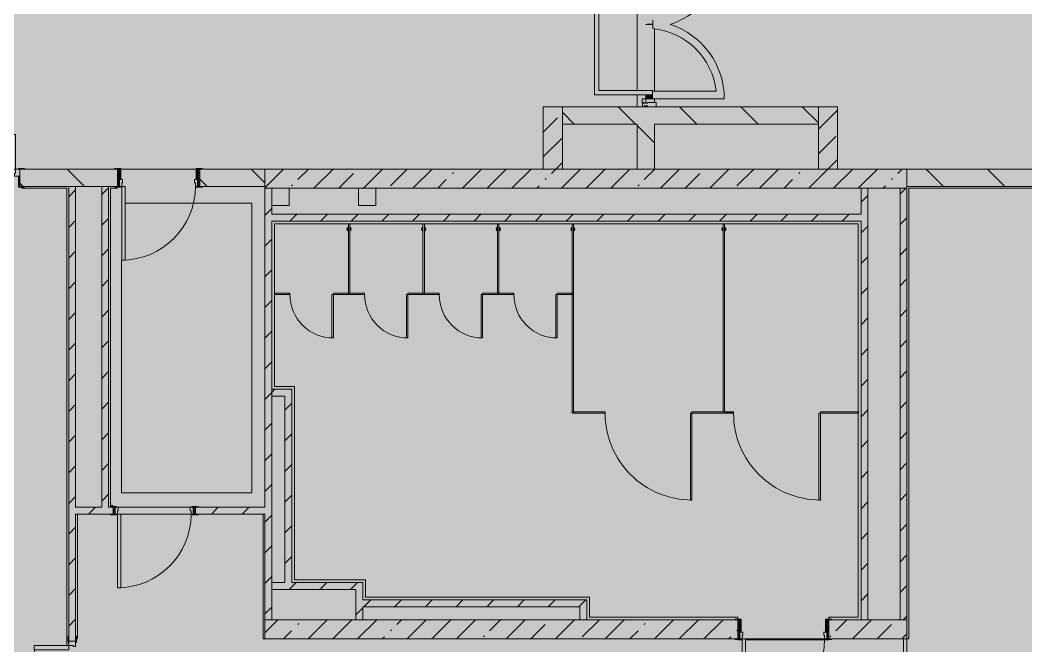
# Model space of a CAD drawing. Header units: millimetres. Extents: x 81469 to 281789, y -8553 to 29000.
# Drawn here: x 243995 to 255585, y 5100 to 12319 of the extents above; entities that cross this region are included whole.
import ezdxf

# ---------------------------------------------------------------- set-up
doc = ezdxf.new("R2010")
doc.units = ezdxf.units.MM
for name, color, linetype, lineweight, true_color in [('A-DETL-2', 7, 'Continuous', 5, 0x737373), ('A-DETL-GENF-4', 7, 'Continuous', 5, 0xe2e2e2), ('A-DETL-GENF-5', 7, 'Continuous', 5, 0xb7b7b7), ('A-DOOR-1', 7, 'Continuous', 5, 0xb7b7b7), ('A-DOOR-2', 7, 'Continuous', 5, 0xe2e2e2), ('A-DOOR-3', 7, 'Continuous', 5, 0xaaaaaa), ('A-DOOR-4', 7, 'Continuous', 5, 0x737373), ('A-DOOR-FRAM-1', 7, 'Continuous', 5, 0xe2e2e2), ('A-DOOR-FRAM-2', 7, 'Continuous', 5, 0xb7b7b7), ('A-DOOR-FRAM-3', 7, 'Continuous', 5, 0xaaaaaa), ('A-FLOR-2', 7, 'Continuous', 5, 0xb7b7b7), ('A-GENM-2', 7, 'Continuous', 5, 0x737373), ('A-GENM-3', 7, 'Continuous', 5, 0xe2ddcd), ('A-GLAZ-CWMG-3', 7, 'Continuous', 5, 0x737373), ('A-WALL-6', 7, 'Continuous', 9, 0x737373), ('I-WALL-3', 7, 'Continuous', 5, 0x737373)]:
    doc.layers.add(name, color=color, linetype=linetype, lineweight=lineweight, true_color=true_color)
doc.layers.add('A-DETL-GENF-2', color=7, linetype='Continuous', lineweight=9, true_color=0xc0c0c0, transparency=0.4)
doc.layers.add('I-WALL-2', color=7, linetype='Continuous', lineweight=5)
pattern_1 = [(45, (152605.18, 0), (-176.7767, 176.7767), [])]
pattern_2 = [(45, (152605.2, 0), (-285.1231, 285.1231), []), (45, (152890.3, 0), (-285.1231, 285.1231), [504.031, -100.806, 16.764, -84.042])]
pattern_3 = [(135, (152605.2, 0), (-353.5534, -353.5534), [])]

# ---------------------------------------------------------------- blocks, each defined once
blk = doc.blocks.new('110_Дверь_СКБ_1Ст_Внутренняя1 - Д-7а_л__950x2100h_Туалет-V47-3_5_3_птичка')
at = {"layer": 'A-DOOR-2'}
h = blk.add_hatch(color=256, dxfattribs=at)
h.paths.add_polyline_path([(487.5, 110), (487.5, 70), (477.5, 70), (477.5, 30), (512.5, 30), (512.5, 110)])
h.paths.add_polyline_path([(-462.5, 110), (-487.5, 110), (-487.5, 30), (-452.5, 30), (-452.5, 70), (-462.5, 70)])
at = {"layer": 'A-DOOR-3'}
h = blk.add_hatch(dxfattribs=at)
h.set_pattern_fill('FP_87', color=256, style=0, pattern_type=2)
h.set_pattern_definition([(135, (1776.41, 174.685), (-14.14214, -14.14214), []), (225, (1776.41, 174.685), (14.14214, -14.14214), [])])
h.paths.add_polyline_path([(537.5, 110), (512.5, 110), (512.5, -110), (537.5, -110)])
at = {"layer": 'A-DOOR-FRAM-1'}
for points in [[(447.5, 1060), (447.5, 110), (487.5, 110), (487.5, 1060)], [(-542.5, 118), (-542.5, 110), (-472.5, 110), (-472.5, 118)], [(567.5, 118), (497.5, 118), (497.5, 110), (567.5, 110)], [(-472.5, 30), (-487.5, 30), (-487.5, -110), (-472.5, -110)], [(512.5, 30), (497.5, 30), (497.5, -110), (512.5, -110)], [(-542.5, -110), (-542.5, -118), (-472.5, -118), (-472.5, -110)], [(567.5, -110), (497.5, -110), (497.5, -118), (567.5, -118)]]:
    blk.add_hatch(color=256, dxfattribs=at).paths.add_polyline_path(points)
at = {"layer": 'A-DOOR-FRAM-3'}
h = blk.add_hatch(dxfattribs=at)
h.set_pattern_fill('FP_88', color=256, style=0, pattern_type=2)
h.set_pattern_definition([(45, (-346.384, 174.685), (-14.1421, 14.1421), []), (135, (-346.384, 174.685), (-14.1421, -14.1421), [])])
h.paths.add_polyline_path([(-487.5, 110), (-512.5, 110), (-512.5, -110), (-487.5, -110)])
at = {"layer": 'A-DOOR-1'}
for p, q in [((487.5, 1060), (447.5, 1060)), ((447.5, 1060), (447.5, 110)), ((487.5, 110), (487.5, 1060)), ((447.5, 110), (487.5, 110))]:
    blk.add_line(p, q, dxfattribs=at)
blk.add_arc((487.5, 110), 950, 90, 180, dxfattribs=at)
at = {"layer": 'A-DOOR-FRAM-2'}
for p, q in [((-472.5, 118), (-542.5, 118)), ((-542.5, 118), (-542.5, 110)), ((-472.5, 110), (-472.5, 118)), ((567.5, 118), (497.5, 118)), ((497.5, 118), (497.5, 110)), ((567.5, 110), (567.5, 118)), ((-542.5, 110), (-472.5, 110)), ((-487.5, 110), (-512.5, 110)), ((-512.5, 110), (-512.5, -110)), ((-462.5, 110), (-487.5, 110)), ((-487.5, 110), (-487.5, 30)), ((-487.5, -110), (-487.5, 110)), ((-472.5, 110), (-487.5, 110)), ((-487.5, 110), (-487.5, 109)), ((-487.5, 109), (-472.5, 109)), ((-487.5, 30), (-452.5, 30)), ((-472.5, 30), (-487.5, 30)), ((-487.5, 30), (-487.5, -110)), ((-472.5, 109), (-472.5, 110)), ((-472.5, -110), (-472.5, 30)), ((-462.5, 70), (-462.5, 110)), ((-452.5, 70), (-462.5, 70)), ((-452.5, 30), (-452.5, 70)), ((487.5, 70), (477.5, 70)), ((477.5, 70), (477.5, 30)), ((477.5, 30), (512.5, 30)), ((487.5, 110), (487.5, 70)), ((512.5, 110), (487.5, 110)), ((512.5, 110), (497.5, 110)), ((497.5, 110), (497.5, 109)), ((497.5, 110), (567.5, 110)), ((497.5, 109), (512.5, 109)), ((512.5, 30), (497.5, 30)), ((497.5, 30), (497.5, -110)), ((512.5, 30), (512.5, 110)), ((537.5, 110), (512.5, 110)), ((512.5, 110), (512.5, -110)), ((512.5, 109), (512.5, 110)), ((512.5, -110), (512.5, 30)), ((537.5, -110), (537.5, 110)), ((-472.5, -110), (-542.5, -110)), ((-542.5, -110), (-542.5, -118)), ((-512.5, -110), (-487.5, -110)), ((-487.5, -110), (-472.5, -110)), ((-472.5, -118), (-472.5, -110)), ((497.5, -110), (512.5, -110)), ((567.5, -110), (497.5, -110)), ((497.5, -110), (497.5, -118)), ((512.5, -110), (537.5, -110)), ((567.5, -118), (567.5, -110)), ((-542.5, -118), (-472.5, -118)), ((497.5, -118), (567.5, -118))]:
    blk.add_line(p, q, dxfattribs=at)
blk = doc.blocks.new('110_Дверь_СКБ_2Ст - Д-5_п_ Из игровой в коридор-32215844-3_5_3_птичка')
at = {"layer": 'A-DOOR-2'}
for points in [[(-638, 40), (-588, 40), (-588, 940), (-638, 940)], [(612, 440), (612, 40), (662, 40), (662, 440)]]:
    blk.add_hatch(color=256, dxfattribs=at).paths.add_polyline_path(points)
h = blk.add_hatch(color=256, dxfattribs=at)
h.paths.add_polyline_path([(-688, 40), (-688, -40), (-628, -40), (-628, -10), (-638, -10), (-638, 40)])
h.paths.add_polyline_path([(652, -40), (712, -40), (712, 40), (662, 40), (662, -10), (652, -10)])
at = {"layer": 'A-DOOR-FRAM-1'}
for points in [[(-742, 40), (-672, 40), (-672, 48), (-742, 48)], [(698, 40), (768, 40), (768, 48), (698, 48)], [(-742, -48), (-672, -48), (-672, -40), (-742, -40)], [(698, -48), (768, -48), (768, -40), (698, -40)]]:
    blk.add_hatch(color=256, dxfattribs=at).paths.add_polyline_path(points)
at = {"layer": 'A-DOOR-1'}
for p, q in [((-638, 940), (-638, 40)), ((-588, 940), (-638, 940)), ((-588, 40), (-588, 940)), ((662, 440), (612, 440)), ((612, 440), (612, 40)), ((662, 40), (662, 440)), ((-638, 40), (-588, 40)), ((612, 40), (662, 40))]:
    blk.add_line(p, q, dxfattribs=at)
for centre, radius, start, end in [((-638, 40), 900, 0, 90), ((662, 40), 400, 90, 180)]:
    blk.add_arc(centre, radius, start, end, dxfattribs=at)
at = {"layer": 'A-DOOR-FRAM-2'}
for p, q in [((-672, 48), (-742, 48)), ((-742, 48), (-742, 40)), ((-742, 40), (-672, 40)), ((-638, 40), (-688, 40)), ((-688, 40), (-688, -40)), ((-672, 40), (-672, 48)), ((-638, -10), (-638, 40)), ((662, 40), (662, -10)), ((712, 40), (662, 40)), ((768, 48), (698, 48)), ((698, 48), (698, 40)), ((698, 40), (768, 40)), ((712, -40), (712, 40)), ((768, 40), (768, 48)), ((-672, -40), (-742, -40)), ((-742, -40), (-742, -48)), ((-742, -48), (-672, -48)), ((-688, -40), (-628, -40)), ((-672, -39), (-688, -39)), ((-688, -39), (-688, -40)), ((-688, -40), (-672, -40)), ((-672, -40), (-672, -39)), ((-672, -48), (-672, -40)), ((-628, -10), (-638, -10)), ((-628, -40), (-628, -10)), ((662, -10), (652, -10)), ((652, -10), (652, -40)), ((652, -40), (712, -40)), ((712, -39), (698, -39)), ((698, -39), (698, -40)), ((698, -40), (712, -40)), ((768, -40), (698, -40)), ((698, -40), (698, -48)), ((698, -48), (768, -48)), ((712, -40), (712, -39)), ((768, -48), (768, -40))]:
    blk.add_line(p, q, dxfattribs=at)
blk = doc.blocks.new('110_Дверь_СКБ_2Ст - Д-2а_п_ Из коридора на лестницу-32215207-3_5_3_птичка')
at = {"layer": 'A-DOOR-2'}
for points in [[(-587.5, 100), (-587.5, 1000), (-637.5, 1000), (-637.5, 100)], [(662.5, 100), (662.5, 500), (612.5, 500), (612.5, 100)], [(712.5, -100), (712.5, 20), (697.5, 20), (697.5, -100)]]:
    blk.add_hatch(color=256, dxfattribs=at).paths.add_polyline_path(points)
h = blk.add_hatch(color=256, dxfattribs=at)
h.paths.add_polyline_path([(687.9, 20), (712.5, 20), (712.5, 100), (662.5, 100), (662.5, 50), (652.5, 50), (652.5, 20)])
h.paths.add_polyline_path([(-627.5, 20), (-627.5, 50), (-637.5, 50), (-637.5, 100), (-687.5, 100), (-687.5, 20)])
at = {"layer": 'A-DOOR-FRAM-1'}
for points in [[(-672.5, 100), (-672.5, 108), (-742.5, 108), (-742.5, 100)], [(-672.5, -100), (-672.5, 20), (-687.5, 20), (-687.5, -100)], [(767.5, 100), (767.5, 108), (697.5, 108), (697.5, 100)], [(-672.5, -108), (-672.5, -100), (-742.5, -100), (-742.5, -108)], [(767.5, -108), (767.5, -100), (697.5, -100), (697.5, -108)]]:
    blk.add_hatch(color=256, dxfattribs=at).paths.add_polyline_path(points)
at = {"layer": 'A-DOOR-1'}
for p, q in [((-637.5, 1000), (-637.5, 100)), ((-587.5, 1000), (-637.5, 1000)), ((-587.5, 100), (-587.5, 1000)), ((662.5, 500), (612.5, 500)), ((612.5, 500), (612.5, 100)), ((662.5, 100), (662.5, 500)), ((-637.5, 100), (-587.5, 100)), ((612.5, 100), (662.5, 100))]:
    blk.add_line(p, q, dxfattribs=at)
for centre, radius, start, end in [((-637.5, 100), 900, 0, 90), ((662.5, 100), 400, 90, 180)]:
    blk.add_arc(centre, radius, start, end, dxfattribs=at)
at = {"layer": 'A-DOOR-FRAM-2'}
for p, q in [((-672.5, 108), (-742.5, 108)), ((-742.5, 108), (-742.5, 100)), ((-742.5, 100), (-672.5, 100)), ((-637.5, 100), (-687.5, 100)), ((-687.5, 100), (-687.5, 20)), ((-687.5, 20), (-627.5, 20)), ((-672.5, 20), (-687.5, 20)), ((-687.5, 20), (-687.5, -100)), ((-672.5, 100), (-672.5, 108)), ((-672.5, -100), (-672.5, 20)), ((-637.5, 50), (-637.5, 100)), ((-627.5, 50), (-637.5, 50)), ((-627.5, 20), (-627.5, 50)), ((662.5, 50), (652.5, 50)), ((652.5, 50), (652.5, 20)), ((652.5, 20), (712.5, 20)), ((662.5, 100), (662.5, 50)), ((712.5, 100), (662.5, 100)), ((767.5, 108), (697.5, 108)), ((697.5, 108), (697.5, 100)), ((697.5, 100), (767.5, 100)), ((712.5, 20), (697.5, 20)), ((697.5, 20), (697.5, -100)), ((712.5, 20), (712.5, 100)), ((712.5, -100), (712.5, 20)), ((767.5, 100), (767.5, 108)), ((-672.5, -100), (-742.5, -100)), ((-742.5, -100), (-742.5, -108)), ((-742.5, -108), (-672.5, -108)), ((-687.5, -100), (-672.5, -100)), ((-672.5, -108), (-672.5, -100)), ((697.5, -100), (712.5, -100)), ((767.5, -100), (697.5, -100)), ((697.5, -100), (697.5, -108)), ((697.5, -108), (767.5, -108)), ((767.5, -108), (767.5, -100))]:
    blk.add_line(p, q, dxfattribs=at)
blk = doc.blocks.new('110_Дверь_СКБ_1Ст_Внутренняя1 - Д-8 950x2100h_охрана-V24-3_5_3_птичка')
at = {"layer": 'A-DOOR-2'}
h = blk.add_hatch(color=256, dxfattribs=at)
h.paths.add_polyline_path([(437, 100), (437, 60), (427, 60), (427, 20), (462, 20), (462, 100)])
h.paths.add_polyline_path([(-413, 100), (-438, 100), (-438, 20), (-403, 20), (-403, 60), (-413, 60)])
at = {"layer": 'A-DOOR-3'}
h = blk.add_hatch(dxfattribs=at)
h.set_pattern_fill('FP_62', color=256, style=0, pattern_type=2)
h.set_pattern_definition([(135, (1826.41, 164.685), (-14.14214, -14.14214), []), (225, (1826.41, 164.685), (14.14214, -14.14214), [])])
h.paths.add_polyline_path([(487, 100), (462, 100), (462, -100), (487, -100), (487, -35)])
at = {"layer": 'A-DOOR-FRAM-1'}
for points in [[(397, 950), (397, 100), (437, 100), (437, 950)], [(-493, 108), (-493, 100), (-423, 100), (-423, 108)], [(-423, 20), (-438, 20), (-438, -100), (-423, -100), (-423, -35)], [(517, 108), (447, 108), (447, 100), (517, 100)], [(462, 20), (447, 20), (447, -100), (462, -100), (462, -35)], [(-493, -100), (-493, -108), (-423, -108), (-423, -100)], [(447, -100), (447, -108), (517, -108), (517, -100)]]:
    blk.add_hatch(color=256, dxfattribs=at).paths.add_polyline_path(points)
at = {"layer": 'A-DOOR-FRAM-3'}
h = blk.add_hatch(dxfattribs=at)
h.set_pattern_fill('FP_63', color=256, style=0, pattern_type=2)
h.set_pattern_definition([(45, (-296.384, 164.685), (-14.1421, 14.1421), []), (135, (-296.384, 164.685), (-14.1421, -14.1421), [])])
h.paths.add_polyline_path([(-438, 100), (-463, 100), (-463, -100), (-438, -100), (-438, -35)])
at = {"layer": 'A-DOOR-1'}
for p, q in [((437, 950), (397, 950)), ((397, 950), (397, 100)), ((437, 100), (437, 950)), ((397, 100), (437, 100))]:
    blk.add_line(p, q, dxfattribs=at)
blk.add_arc((437, 100), 850, 90, 180, dxfattribs=at)
at = {"layer": 'A-DOOR-FRAM-2'}
for p, q in [((-423, 108), (-493, 108)), ((-493, 108), (-493, 100)), ((-493, 100), (-423, 100)), ((-438, 100), (-463, 100)), ((-463, 100), (-463, -100)), ((-413, 100), (-438, 100)), ((-438, 100), (-438, 20)), ((-438, -100), (-438, 100)), ((-423, 100), (-438, 100)), ((-438, 100), (-438, 99)), ((-438, 99), (-423, 99)), ((-438, 20), (-403, 20)), ((-423, 20), (-438, 20)), ((-438, 20), (-438, -100)), ((-423, 100), (-423, 108)), ((-423, 99), (-423, 100)), ((-423, -100), (-423, 20)), ((-413, 60), (-413, 100)), ((-403, 60), (-413, 60)), ((-403, 20), (-403, 60)), ((437, 60), (427, 60)), ((427, 60), (427, 20)), ((427, 20), (462, 20)), ((437, 100), (437, 60)), ((462, 100), (437, 100)), ((517, 108), (447, 108)), ((447, 108), (447, 100)), ((462, 100), (447, 100)), ((447, 100), (447, 99)), ((447, 100), (517, 100)), ((447, 99), (462, 99)), ((462, 20), (447, 20)), ((447, 20), (447, -100)), ((462, 20), (462, 100)), ((487, 100), (462, 100)), ((462, 100), (462, -100)), ((462, 99), (462, 100)), ((462, -100), (462, 20)), ((487, -100), (487, 100)), ((517, 100), (517, 108)), ((-423, -100), (-493, -100)), ((-493, -100), (-493, -108)), ((-493, -108), (-423, -108)), ((-463, -100), (-438, -100)), ((-438, -100), (-423, -100)), ((-423, -108), (-423, -100)), ((447, -100), (462, -100)), ((517, -100), (447, -100)), ((447, -100), (447, -108)), ((447, -108), (517, -108)), ((462, -100), (487, -100)), ((517, -108), (517, -100))]:
    blk.add_line(p, q, dxfattribs=at)
blk = doc.blocks.new('110_Дверь_СКБ_1Ст_Внутренняя1 - Д-8 950x2100h_охрана-V53-3_5_3_птичка')
at = {"layer": 'A-DOOR-2'}
h = blk.add_hatch(color=256, dxfattribs=at)
h.paths.add_polyline_path([(437, 40), (437, 0), (427, 0), (427, -40), (462, -40), (462, 40)])
h.paths.add_polyline_path([(-413, 40), (-438, 40), (-438, -40), (-403, -40), (-403, 0), (-413, 0)])
at = {"layer": 'A-DOOR-3'}
h = blk.add_hatch(dxfattribs=at)
h.set_pattern_fill('FP_91', color=256, style=0, pattern_type=2)
h.set_pattern_definition([(135, (1826.41, 104.685), (-14.14214, -14.14214), []), (225, (1826.41, 104.685), (14.14214, -14.14214), [])])
h.paths.add_polyline_path([(487, 40), (462, 40), (462, -40), (487, -40)])
at = {"layer": 'A-DOOR-FRAM-1'}
for points in [[(397, 890), (397, 40), (437, 40), (437, 890)], [(-493, 48), (-493, 40), (-423, 40), (-423, 48)], [(517, 48), (447, 48), (447, 40), (517, 40)], [(-423, -40), (-493, -40), (-493, -48), (-423, -48)], [(447, -40), (447, -48), (517, -48), (517, -40)]]:
    blk.add_hatch(color=256, dxfattribs=at).paths.add_polyline_path(points)
at = {"layer": 'A-DOOR-FRAM-3'}
h = blk.add_hatch(dxfattribs=at)
h.set_pattern_fill('FP_92', color=256, style=0, pattern_type=2)
h.set_pattern_definition([(45, (-296.384, 104.685), (-14.1421, 14.1421), []), (135, (-296.384, 104.685), (-14.1421, -14.1421), [])])
h.paths.add_polyline_path([(-438, 40), (-463, 40), (-463, -40), (-438, -40)])
at = {"layer": 'A-DOOR-1'}
for p, q in [((437, 890), (397, 890)), ((397, 890), (397, 40)), ((437, 40), (437, 890)), ((397, 40), (437, 40))]:
    blk.add_line(p, q, dxfattribs=at)
blk.add_arc((437, 40), 850, 90, 180, dxfattribs=at)
at = {"layer": 'A-DOOR-FRAM-2'}
for p, q in [((-423, 48), (-493, 48)), ((-493, 48), (-493, 40)), ((-493, 40), (-423, 40)), ((-438, 40), (-463, 40)), ((-463, 40), (-463, -40)), ((-413, 40), (-438, 40)), ((-438, 40), (-438, -40)), ((-438, -40), (-438, 40)), ((-423, 40), (-438, 40)), ((-438, 40), (-438, 39)), ((-438, 39), (-423, 39)), ((-423, 40), (-423, 48)), ((-423, 39), (-423, 40)), ((-413, 0), (-413, 40)), ((-403, 0), (-413, 0)), ((-403, -40), (-403, 0)), ((437, 0), (427, 0)), ((427, 0), (427, -40)), ((437, 40), (437, 0)), ((462, 40), (437, 40)), ((517, 48), (447, 48)), ((447, 48), (447, 40)), ((462, 40), (447, 40)), ((447, 40), (447, 39)), ((447, 40), (517, 40)), ((447, 39), (462, 39)), ((462, -40), (462, 40)), ((487, 40), (462, 40)), ((462, 40), (462, -40)), ((462, 39), (462, 40)), ((487, -40), (487, 40)), ((517, 40), (517, 48)), ((-423, -40), (-493, -40)), ((-493, -40), (-493, -48)), ((-493, -48), (-423, -48)), ((-463, -40), (-438, -40)), ((-423, -39), (-438, -39)), ((-438, -39), (-438, -40)), ((-438, -40), (-403, -40)), ((-438, -40), (-423, -40)), ((-423, -40), (-423, -39)), ((-423, -48), (-423, -40)), ((427, -40), (462, -40)), ((462, -39), (447, -39)), ((447, -39), (447, -40)), ((447, -40), (462, -40)), ((517, -40), (447, -40)), ((447, -40), (447, -48)), ((447, -48), (517, -48)), ((462, -40), (462, -39)), ((462, -40), (487, -40)), ((517, -48), (517, -40))]:
    blk.add_line(p, q, dxfattribs=at)
blk = doc.blocks.new('131_Сантехническая перегородка 7 - СП-1-V157-3_5_3_птичка')
at = {"layer": 'A-GENM-3'}
blk.add_hatch(color=256, dxfattribs=at).paths.add_polyline_path([(2166, 8), (-4, 8), (-4, -8), (2166, -8)])
at = {"layer": 'A-GENM-2'}
for p, q in [((2166, 8), (-4, 8)), ((-4, 8), (-4, -8)), ((2166, -8), (2166, 8)), ((-4, -8), (2166, -8))]:
    blk.add_line(p, q, dxfattribs=at)
at = {"layer": 'A-GENM-2', "flags": 128}
for points in [[(71, 8), (71, 9), (71, 9), (70, 9), (70, 10), (70, 10), (69, 11), (69, 11), (68, 12), (68, 12), (67, 12), (67, 13), (66, 13), (66, 13), (65, 14), (65, 14), (64, 14), (64, 14), (63, 14), (62, 15), (62, 15), (61, 15), (61, 15), (60, 15), (59, 15), (59, 15), (58, 15), (58, 15), (57, 15), (56, 15), (56, 15), (55, 15), (55, 15), (54, 14), (54, 14), (53, 14), (52, 14), (52, 13), (51, 13), (51, 13), (50, 13), (50, 12), (49, 12), (49, 11), (48, 11), (48, 11), (48, 10), (47, 10), (47, 9), (46, 9), (46, 8), (46, 8)], [(46, -8), (46, -9), (47, -9), (47, -9), (47, -10), (48, -10), (48, -11), (49, -11), (49, -12), (50, -12), (50, -12), (51, -13), (51, -13), (52, -13), (52, -14), (53, -14), (53, -14), (54, -14), (54, -14), (55, -15), (56, -15), (56, -15), (57, -15), (57, -15), (58, -15), (59, -15), (59, -15), (60, -15), (60, -15), (61, -15), (62, -15), (62, -15), (63, -15), (63, -14), (64, -14), (64, -14), (65, -14), (66, -13), (66, -13), (67, -13), (67, -13), (68, -12), (68, -12), (69, -11), (69, -11), (69, -11), (70, -10), (70, -10), (71, -9), (71, -9), (71, -8), (71, -8)]]:
    blk.add_lwpolyline(points, dxfattribs=at)
at = {"layer": 'A-GENM-2'}
for radius, start, end in [(24.6, 19.9113, 160.0887), (17.6, 45, 135), (17.6, 45, 135), (15.1, 45, 135), (24.6, 199.9113, 340.0887), (17.6, 225, 315), (17.6, 225, 315), (15.1, 225, 315)]:
    blk.add_arc((59, 0), radius, start, end, dxfattribs=at)
blk = doc.blocks.new('131_Сантехническая перегородка 6 - СП-1-V158-3_5_3_птичка')
at = {"layer": 'A-GENM-3'}
blk.add_hatch(color=256, dxfattribs=at).paths.add_polyline_path([(800, 8), (0, 8), (0, -8), (800, -8)])
at = {"layer": 'A-GENM-2'}
for p, q in [((800, 8), (0, 8)), ((0, 8), (0, -8)), ((800, -8), (800, 8)), ((0, -8), (800, -8))]:
    blk.add_line(p, q, dxfattribs=at)
at = {"layer": 'A-GENM-2', "flags": 128}
for points in [[(71, 8), (71, 9), (71, 9), (70, 9), (70, 10), (70, 10), (69, 11), (69, 11), (68, 12), (68, 12), (67, 12), (67, 13), (66, 13), (66, 13), (65, 14), (65, 14), (64, 14), (64, 14), (63, 14), (62, 15), (62, 15), (61, 15), (61, 15), (60, 15), (59, 15), (59, 15), (58, 15), (58, 15), (57, 15), (56, 15), (56, 15), (55, 15), (55, 15), (54, 14), (54, 14), (53, 14), (52, 14), (52, 13), (51, 13), (51, 13), (50, 13), (50, 12), (49, 12), (49, 11), (48, 11), (48, 11), (48, 10), (47, 10), (47, 9), (46, 9), (46, 8), (46, 8)], [(46, -8), (46, -9), (47, -9), (47, -9), (47, -10), (48, -10), (48, -11), (49, -11), (49, -12), (50, -12), (50, -12), (51, -13), (51, -13), (52, -13), (52, -14), (53, -14), (53, -14), (54, -14), (54, -14), (55, -15), (56, -15), (56, -15), (57, -15), (57, -15), (58, -15), (59, -15), (59, -15), (60, -15), (60, -15), (61, -15), (62, -15), (62, -15), (63, -15), (63, -14), (64, -14), (64, -14), (65, -14), (66, -13), (66, -13), (67, -13), (67, -13), (68, -12), (68, -12), (69, -11), (69, -11), (69, -11), (70, -10), (70, -10), (71, -9), (71, -9), (71, -8), (71, -8)]]:
    blk.add_lwpolyline(points, dxfattribs=at)
at = {"layer": 'A-GENM-2'}
for radius, start, end in [(24.6, 19.9113, 160.0887), (17.6, 45, 135), (17.6, 45, 135), (15.1, 45, 135), (24.6, 199.9113, 340.0887), (17.6, 225, 315), (17.6, 225, 315), (15.1, 225, 315)]:
    blk.add_arc((59, 0), radius, start, end, dxfattribs=at)
blk = doc.blocks.new('131_Сантехническая перегородка_Дверь МГН - СД-1-V159-3_5_3_птичка')
at = {"layer": 'A-GENM-3'}
for points in [[(-370, 8), (-370, -8), (10, -8), (10, 8)], [(1010, 8), (1010, -8), (1390, -8), (1390, 8), (1256, 8)]]:
    blk.add_hatch(color=256, dxfattribs=at).paths.add_polyline_path(points)
at = {"layer": 'A-DOOR-4'}
for p, q in [((10, 1008), (26, 1008)), ((10, 8), (10, 1008)), ((26, 8), (26, 1008)), ((10, 8), (26, 8))]:
    blk.add_line(p, q, dxfattribs=at)
blk.add_arc((10, 8), 1000, 360, 90, dxfattribs=at)
at = {"layer": 'A-GENM-2'}
for p, q in [((10, 8), (-370, 8)), ((-370, 8), (-370, -8)), ((10, -8), (10, 8)), ((1390, 8), (1010, 8)), ((1010, 8), (1010, -8)), ((1390, -8), (1390, 8)), ((-370, -8), (10, -8)), ((1010, -8), (1390, -8))]:
    blk.add_line(p, q, dxfattribs=at)
blk = doc.blocks.new('131_Сантехническая перегородка_Дверь 5 - СД-1-V160-3_5_3_птичка')
at = {"layer": 'A-GENM-3'}
for points in [[(70, 8), (70, -8), (250, -8), (250, 8)], [(750, 8), (750, -8), (930, -8), (930, 8)]]:
    blk.add_hatch(color=256, dxfattribs=at).paths.add_polyline_path(points)
at = {"layer": 'A-DOOR-4'}
for p, q in [((266, 508), (250, 508)), ((250, 8), (250, 508)), ((266, 8), (266, 508)), ((266, 8), (250, 8))]:
    blk.add_line(p, q, dxfattribs=at)
blk.add_arc((250, 8), 500, 360, 90, dxfattribs=at)
at = {"layer": 'A-GENM-2'}
for p, q in [((250, 8), (70, 8)), ((70, 8), (70, -8)), ((250, -8), (250, 8)), ((930, 8), (750, 8)), ((750, 8), (750, -8)), ((930, -8), (930, 8)), ((70, -8), (250, -8)), ((750, -8), (930, -8))]:
    blk.add_line(p, q, dxfattribs=at)
blk = doc.blocks.new('131_Сантехническая перегородка_Дверь МГН 2 - СД-1-V161-3_5_3_птичка')
at = {"layer": 'A-GENM-3'}
for points in [[(-430, 8), (-430, -8), (10, -8), (10, 8)], [(1010, 8), (1010, -8), (1110, -8), (1110, 8)]]:
    blk.add_hatch(color=256, dxfattribs=at).paths.add_polyline_path(points)
at = {"layer": 'A-DOOR-4'}
for p, q in [((10, 1008), (26, 1008)), ((10, 8), (10, 1008)), ((26, 8), (26, 1008)), ((10, 8), (26, 8))]:
    blk.add_line(p, q, dxfattribs=at)
blk.add_arc((10, 8), 1000, 360, 90, dxfattribs=at)
at = {"layer": 'A-GENM-2'}
for p, q in [((10, 8), (-430, 8)), ((-430, 8), (-430, -8)), ((10, -8), (10, 8)), ((1110, 8), (1010, 8)), ((1010, 8), (1010, -8)), ((1110, -8), (1110, 8)), ((-430, -8), (10, -8)), ((1010, -8), (1110, -8))]:
    blk.add_line(p, q, dxfattribs=at)
blk = doc.blocks.new('Дверь_Витражная_остекление_ - ВВ-7 остекление-32356329-3_5_3_птичка')
at = {"layer": 'A-DETL-GENF-4'}
blk.add_hatch(color=256, dxfattribs=at).paths.add_polyline_path([(-860, -20), (-860, -96), (-815, -96), (-815, -20)])
h = blk.add_hatch(color=256, dxfattribs=at)
h.paths.add_polyline_path([(865, -100), (900, -100), (900, -40), (910, -40), (910, -20), (865, -20), (865, -40)])
h.paths.add_polyline_path([(900, -880), (910, -880), (910, -140), (900, -140), (900, -833)])
at = {"layer": 'A-DETL-GENF-5'}
for p, q in [((-815, -20), (-860, -20)), ((-860, -96), (-860, -20)), ((-815, -20), (-860, -20)), ((-860, -20), (-860, -96)), ((865, -100), (865, -20)), ((865, -20), (865, -100)), ((910, -880), (910, -140)), ((910, -880), (910, -140)), ((910, -800), (900, -800)), ((910, -880), (900, -880)), ((900, -880), (910, -880))]:
    blk.add_line(p, q, dxfattribs=at)
at = {"layer": 'A-DOOR-1'}
for p, q in [((-910, 20), (-860, 20)), ((-910, -20), (-910, 20)), ((-860, 20), (-860, -20)), ((860, 20), (910, 20)), ((860, -20), (860, 20)), ((910, 20), (910, -20)), ((-860, -20), (-910, -20)), ((-860, -96), (-860, -20)), ((910, -20), (860, -20))]:
    blk.add_line(p, q, dxfattribs=at)
for centre, start, end in [((-860, -20), 354.5815, 0), ((860, -20), 180, 185.4185)]:
    blk.add_arc(centre, 860, start, end, dxfattribs=at)
blk = doc.blocks.new('Прямоугольный импост - Импост структурный с накладкой - 160мм Темный-32310142-3_5_3_птичка')
at = {"layer": 'A-GLAZ-CWMG-3'}
for p, q in [((-50, 0), (-50, 17)), ((-50, 17), (0, 17)), ((-40, 0), (-50, 0)), ((-40, -40), (-40, 0)), ((0, 0), (-10, 0)), ((-10, 0), (-10, -40)), ((0, 17), (0, 0)), ((-50, -140), (-50, -40)), ((-50, -40), (-40, -40)), ((-10, -40), (0, -40)), ((0, -40), (0, -140)), ((0, -140), (-50, -140))]:
    blk.add_line(p, q, dxfattribs=at)

msp = doc.modelspace()

# ---------------------------------------------------------------- hatches: boundary and pattern name
at = {"layer": 'A-DETL-GENF-2'}
msp.add_hatch(color=256, dxfattribs=at).paths.add_polyline_path([(277838.2, -258), (277838.2, 21479), (245938.2, 21479), (245938.2, 27379), (237175.2, 27379), (237175.2, 10208.3), (241815.2, 10208.3), (241815.2, -258), (276592.8, -258)])
at = {"layer": 'I-WALL-2'}
h = msp.add_hatch(dxfattribs=at)
h.set_pattern_fill('FP_59', color=256, style=0, pattern_type=2)
h.set_pattern_definition(pattern_3)
h.paths.add_polyline_path([(251105.2, 10600), (251305.2, 10600), (251305.2, 11320), (251105.2, 11320), (251105.2, 11120)])
h.paths.add_polyline_path([(251105.2, 13220), (251305.2, 13220), (251305.2, 13400), (251105.2, 13400)])
h = msp.add_hatch(dxfattribs=at)
h.set_pattern_fill('FP_56', color=256, style=0, pattern_type=2)
h.set_pattern_definition(pattern_2)
h.paths.add_polyline_path([(250244.2, 10600), (250244.2, 11320), (250024.2, 11320), (250024.2, 10600)])
h = msp.add_hatch(dxfattribs=at)
h.set_pattern_fill('FP_59', color=256, style=0, pattern_type=2)
h.set_pattern_definition(pattern_3)
h.paths.add_polyline_path([(251105.2, 11120), (251105.2, 11320), (250244.2, 11320), (250244.2, 11120), (250491.1, 11120)])
h = msp.add_hatch(dxfattribs=at)
h.set_pattern_fill('FP_59', color=256, style=0, pattern_type=2)
h.set_pattern_definition(pattern_3)
h.paths.add_polyline_path([(253194.2, 11120), (253194.2, 11320), (251305.2, 11320), (251305.2, 11120), (252355.5, 11120)])
h = msp.add_hatch(dxfattribs=at)
h.set_pattern_fill('FP_56', color=256, style=0, pattern_type=2)
h.set_pattern_definition(pattern_2)
h.paths.add_polyline_path([(253414.2, 10600), (253414.2, 11320), (253194.2, 11320), (253194.2, 10600)])
h = msp.add_hatch(dxfattribs=at)
h.set_pattern_fill('FP_59', color=256, style=0, pattern_type=2)
h.set_pattern_definition(pattern_3)
h.paths.add_polyline_path([(254215.2, 10400), (256250.2, 10400), (256250.2, 10600), (254215.2, 10600)])
h.paths.add_polyline_path([(257948.7, 10400), (259735.2, 10400), (259735.2, 10600), (257700.2, 10600), (257700.2, 10400), (257730.2, 10400)])
h.paths.add_polyline_path([(242535.2, 10400), (242590.2, 10400), (242590.2, 10600), (242215.2, 10600), (242215.2, 10400), (242390.2, 10400)])
h.paths.add_polyline_path([(244045.2, 10400), (245115.2, 10400), (245115.2, 10600), (243990.2, 10600), (243990.2, 10400)])
h.paths.add_polyline_path([(246762.2, 10400), (246815.2, 10400), (246815.2, 10600), (246065.2, 10600), (246065.2, 10400), (246095.2, 10400)])
h = msp.add_hatch(dxfattribs=at)
h.set_pattern_fill('FP_56', color=256, style=0, pattern_type=2)
h.set_pattern_definition(pattern_2)
h.paths.add_polyline_path([(254215.2, 10380), (254215.2, 10600), (246815.2, 10600), (246815.2, 10380), (252355.5, 10380)])
h = msp.add_hatch(dxfattribs=at)
h.set_pattern_fill('FP_61', color=256, style=0, pattern_type=2)
h.set_pattern_definition(pattern_1)
h.paths.add_polyline_path([(244635.2, 100), (244635.2, 3755), (244555.2, 3755), (244555.2, 100)])
h.paths.add_polyline_path([(244605.2, 5155), (244635.2, 5155), (244635.2, 10400), (244555.2, 10400), (244555.2, 5155)])
h = msp.add_hatch(dxfattribs=at)
h.set_pattern_fill('FP_61', color=256, style=0, pattern_type=2)
h.set_pattern_definition(pattern_1)
h.paths.add_polyline_path([(245015.2, 6700), (245015.2, 10400), (244935.2, 10400), (244935.2, 6700)])
h = msp.add_hatch(dxfattribs=at)
h.set_pattern_fill('FP_61', color=256, style=0, pattern_type=2)
h.set_pattern_definition(pattern_1)
h.paths.add_polyline_path([(246895.2, 5400), (246895.2, 10380), (246815.2, 10380), (246815.2, 5400)])
h = msp.add_hatch(dxfattribs=at)
h.set_pattern_fill('FP_61', color=256, style=0, pattern_type=2)
h.set_pattern_definition(pattern_1)
h.paths.add_polyline_path([(253685.2, 5400), (253765.2, 5400), (253765.2, 10380), (253685.2, 10380), (253685.2, 6593.4)])
h = msp.add_hatch(dxfattribs=at)
h.set_pattern_fill('FP_61', color=256, style=0, pattern_type=2)
h.set_pattern_definition(pattern_1)
h.paths.add_polyline_path([(254135.2, 5400), (254215.2, 5400), (254215.2, 10380), (254135.2, 10380), (254135.2, 6593.4)])
h = msp.add_hatch(dxfattribs=at)
h.set_pattern_fill('FP_61', color=256, style=0, pattern_type=2)
h.set_pattern_definition(pattern_1)
h.paths.add_polyline_path([(253685.2, 10000), (253685.2, 10080), (246895.2, 10080), (246895.2, 10000), (252355.5, 10000)])
h = msp.add_hatch(dxfattribs=at)
h.set_pattern_fill('FP_61', color=256, style=0, pattern_type=2)
h.set_pattern_definition(pattern_1)
h.paths.add_polyline_path([(247045.2, 7980), (247125.2, 7980), (247125.2, 8060), (246895.2, 8060), (246895.2, 7980)])
h = msp.add_hatch(dxfattribs=at)
h.set_pattern_fill('FP_61', color=256, style=0, pattern_type=2)
h.set_pattern_definition(pattern_1)
h.paths.add_polyline_path([(247125.2, 5830), (247125.2, 7980), (247045.2, 7980), (247045.2, 5830)])
h = msp.add_hatch(dxfattribs=at)
h.set_pattern_fill('FP_61', color=256, style=0, pattern_type=2)
h.set_pattern_definition(pattern_1)
h.paths.add_polyline_path([(246762.2, 6620), (246815.2, 6620), (246815.2, 6700), (246015.2, 6700), (246015.2, 6620), (246045.2, 6620)])
h.paths.add_polyline_path([(244897.8, 6620), (245065.2, 6620), (245065.2, 6700), (244635.2, 6700), (244635.2, 6620)])
h = msp.add_hatch(dxfattribs=at)
h.set_pattern_fill('FP_61', color=256, style=0, pattern_type=2)
h.set_pattern_definition(pattern_1)
h.paths.add_polyline_path([(247865.2, 5750), (247865.2, 5830), (246895.2, 5830), (246895.2, 5750)])
h = msp.add_hatch(dxfattribs=at)
h.set_pattern_fill('FP_61', color=256, style=0, pattern_type=2)
h.set_pattern_definition(pattern_1)
h.paths.add_polyline_path([(247865.2, 5400), (247945.2, 5400), (247945.2, 5830), (247865.2, 5830), (247865.2, 5750)])
h = msp.add_hatch(dxfattribs=at)
h.set_pattern_fill('FP_61', color=256, style=0, pattern_type=2)
h.set_pattern_definition(pattern_1)
h.paths.add_polyline_path([(250445.2, 5550), (250445.2, 5630), (247945.2, 5630), (247945.2, 5550), (248626.6, 5550)])
h = msp.add_hatch(dxfattribs=at)
h.set_pattern_fill('FP_61', color=256, style=0, pattern_type=2)
h.set_pattern_definition(pattern_1)
h.paths.add_polyline_path([(250491.1, 5400), (250525.2, 5400), (250525.2, 5630), (250445.2, 5630), (250445.2, 5400)])
h = msp.add_hatch(dxfattribs=at)
h.set_pattern_fill('FP_56', color=256, style=0, pattern_type=2)
h.set_pattern_definition(pattern_2)
h.paths.add_polyline_path([(254215.2, 5180), (254215.2, 5400), (253315.2, 5400), (253315.2, 5180), (254175.2, 5180)])
h.paths.add_polyline_path([(250491.1, 5180), (252265.2, 5180), (252265.2, 5400), (246815.2, 5400), (246815.2, 5180), (248626.6, 5180)])

# ---------------------------------------------------------------- linework, layer by layer
at = {"layer": 'A-DETL-2'}
for p, q in [((245205.2, 10207.5), (246665.2, 10207.5)), ((246665.2, 10207.5), (246665.2, 6867.5)), ((245165.2, 6867.5), (245165.2, 9550)), ((246665.2, 6867.5), (245165.2, 6867.5))]:
    msp.add_line(p, q, dxfattribs=at)
at = {"layer": 'A-FLOR-2'}
for p, q in [((250615.2, 13130), (250615.2, 11455)), ((250665.2, 11505), (250665.2, 13080)), ((251285.2, 12318.9), (251285.2, 12221.1)), ((251281.2, 11505), (250665.2, 11505)), ((251281.2, 11410), (251281.2, 11505)), ((252015.2, 11500), (251281.2, 11500)), ((250615.2, 11455), (251281.2, 11455)), ((251281.2, 11410), (252110.2, 11410)), ((245155.2, 10600), (246025.2, 10600)), ((246025.2, 10600), (245155.2, 10600)), ((244015.2, 10380), (244015.2, 10392)), ((244535.2, 10380), (244015.2, 10380)), ((244535.2, 10380), (244535.2, 5105)), ((245115.2, 10380), (245035.2, 10380)), ((245035.2, 10380), (245035.2, 6720)), ((245115.2, 10392), (245115.2, 10380)), ((247095.2, 10380), (247095.2, 10180)), ((247895.2, 10180), (247895.2, 10380)), ((248095.2, 10380), (248095.2, 10180)), ((256250.2, 10380), (254236.2, 10380)), ((254236.2, 10380), (254236.2, 5180)), ((247095.2, 10180), (246895.2, 10180)), ((248095.2, 10180), (247895.2, 10180)), ((250356.7, 9969), (246926.2, 9969)), ((246926.2, 9969), (246926.2, 9168)), ((252097.2, 9969), (250372.7, 9969)), ((253654.2, 9969), (252113.2, 9969)), ((253654.2, 7799), (253654.2, 9969)), ((246926.2, 9152), (246926.2, 8091)), ((246926.2, 8091), (247156.2, 8091)), ((247156.2, 8091), (247156.2, 5861)), ((253654.2, 5431), (253654.2, 7783)), ((244655.2, 6620), (244655.2, 5180)), ((245035.2, 6720), (245065.2, 6720)), ((245065.2, 6720), (245065.2, 6708)), ((246796.2, 5180), (246796.2, 6620)), ((247156.2, 5861), (247976.2, 5861)), ((247976.2, 5861), (247976.2, 5661)), ((247976.2, 5661), (250556.2, 5661)), ((250556.2, 5661), (250556.2, 5431)), ((250556.2, 5431), (252266.2, 5431)), ((252266.2, 5431), (252266.2, 5408)), ((253316.2, 5408), (253316.2, 5431)), ((253316.2, 5431), (253654.2, 5431)), ((244547.2, 5180), (244535.2, 5180)), ((244655.2, 5180), (244643.2, 5180)), ((246815.2, 5180), (246796.2, 5180)), ((252266.2, 5171), (252315.2, 5171)), ((253265.2, 5180), (252355.5, 5180)), ((252355.5, 5171), (253316.2, 5171)), ((254236.2, 5180), (254219.9, 5180))]:
    msp.add_line(p, q, dxfattribs=at)
for centre, radius, start, end in [((251205.2, 13130), 905, 288.14412, 2.53324), ((251205.2, 11410), 815, 6.34007, 84.3668), ((251205.2, 11410), 905, 360, 71.85588)]:
    msp.add_arc(centre, radius, start, end, dxfattribs=at)
at = {"layer": 'A-WALL-6'}
for p, q in [((250244.2, 11320), (250244.2, 11120)), ((253194.2, 11120), (253194.2, 11320)), ((246815.2, 10600), (246815.2, 10400)), ((251305.2, 10600), (251105.2, 10600)), ((254215.2, 10400), (254215.2, 10600)), ((244635.2, 10400), (244555.2, 10400)), ((245015.2, 10400), (244935.2, 10400)), ((246815.2, 5400), (246895.2, 5400)), ((253685.2, 5400), (253765.2, 5400)), ((254135.2, 5400), (254215.2, 5400)), ((254215.2, 5180), (254175.2, 5180))]:
    msp.add_line(p, q, dxfattribs=at)
at = {"layer": 'I-WALL-3'}
for p, q in [((251105.2, 11505), (251105.2, 13080)), ((251305.2, 12217.8), (251305.2, 11500)), ((251105.2, 11320), (251105.2, 11455)), ((251305.2, 11410), (251305.2, 11370)), ((253414.2, 11320), (250024.2, 11320)), ((250024.2, 11320), (250024.2, 10600)), ((253414.2, 10600), (253414.2, 11320)), ((250244.2, 11120), (251105.2, 11120)), ((250244.2, 10600), (250244.2, 11120)), ((251105.2, 11120), (251105.2, 10600)), ((251305.2, 10600), (251305.2, 11120)), ((251305.2, 11120), (253194.2, 11120)), ((253194.2, 11120), (253194.2, 10600)), ((245085.2, 10600), (244045.2, 10600)), ((251105.2, 10600), (246095.2, 10600)), ((256220.2, 10600), (251305.2, 10600)), ((244045.2, 10400), (244555.2, 10400)), ((244555.2, 10400), (244555.2, 5210)), ((244635.2, 6700), (244635.2, 10400)), ((244635.2, 10400), (244935.2, 10400)), ((244935.2, 10400), (244935.2, 6700)), ((245015.2, 6700), (245015.2, 10400)), ((245015.2, 10400), (245085.2, 10400)), ((246095.2, 10400), (246815.2, 10400)), ((246815.2, 10400), (246815.2, 6700)), ((246815.2, 10380), (254215.2, 10380)), ((246895.2, 10080), (246895.2, 10380)), ((253685.2, 10380), (253685.2, 10080)), ((253765.2, 5400), (253765.2, 10380)), ((254135.2, 10380), (254135.2, 5400)), ((254215.2, 2975), (254215.2, 10400)), ((254215.2, 10400), (256220.2, 10400)), ((253685.2, 10080), (246895.2, 10080)), ((246895.2, 5400), (246895.2, 10000)), ((246895.2, 10000), (253685.2, 10000)), ((253685.2, 10000), (253685.2, 5400)), ((247125.2, 8060), (246895.2, 8060)), ((247125.2, 5830), (247125.2, 8060)), ((246895.2, 7980), (247045.2, 7980)), ((247045.2, 7980), (247045.2, 5830)), ((244935.2, 6700), (244635.2, 6700)), ((244635.2, 6620), (245035.2, 6620)), ((244635.2, 5210), (244635.2, 6620)), ((245035.2, 6700), (245015.2, 6700)), ((245125.2, 6700), (245955.2, 6700)), ((245965.2, 6620), (245155.2, 6620)), ((246815.2, 6700), (246045.2, 6700)), ((246045.2, 6620), (246815.2, 6620)), ((246815.2, 6620), (246815.2, 5180)), ((247045.2, 5830), (246895.2, 5830)), ((247945.2, 5830), (247125.2, 5830)), ((247945.2, 5630), (247945.2, 5830)), ((246895.2, 5750), (247865.2, 5750)), ((247865.2, 5750), (247865.2, 5400)), ((250525.2, 5630), (247945.2, 5630)), ((250525.2, 5400), (250525.2, 5630)), ((247945.2, 5550), (250445.2, 5550)), ((247945.2, 5400), (247945.2, 5550)), ((250445.2, 5550), (250445.2, 5400)), ((252235.2, 5400), (246895.2, 5400)), ((253685.2, 5400), (253345.2, 5400)), ((254135.2, 5400), (253765.2, 5400)), ((246815.2, 5180), (252235.2, 5180)), ((253345.2, 5180), (254175.2, 5180)), ((254175.2, 5180), (254175.2, 2975))]:
    msp.add_line(p, q, dxfattribs=at)

# ---------------------------------------------------------------- block references
at = {"layer": 'A-DOOR-1'}
for name, p, rotation in [('Дверь_Витражная_остекление_ - ВВ-7 остекление-32356329-3_5_3_птичка', (251185.2, 12270), 89.99999999999993), ('110_Дверь_СКБ_1Ст_Внутренняя1 - Д-8 950x2100h_охрана-V24-3_5_3_птичка', (245602.7, 10500), 180), ('110_Дверь_СКБ_1Ст_Внутренняя1 - Д-8 950x2100h_охрана-V53-3_5_3_птичка', (245552.7, 6660), 180), ('110_Дверь_СКБ_1Ст_Внутренняя1 - Д-7а_л__950x2100h_Туалет-V47-3_5_3_птичка', (252802.7, 5290), 180), ('110_Дверь_СКБ_2Ст - Д-5_п_ Из игровой в коридор-32215844-3_5_3_птичка', (244595.2, 4442.5), 89.99999999999991)]:
    msp.add_blockref(name, p, dxfattribs=dict(at, rotation=rotation))
msp.add_blockref('110_Дверь_СКБ_2Ст - Д-2а_п_ Из коридора на лестницу-32215207-3_5_3_птичка', (243277.7, 10500), dxfattribs=at)
at = {"layer": 'A-GENM-2'}
for name, p, rotation in [('131_Сантехническая перегородка 6 - СП-1-V158-3_5_3_птичка', (247785.8, 9968), 270.0000000000007), ('131_Сантехническая перегородка 6 - СП-1-V158-3_5_3_птичка', (248645.4, 9968), 270.0000000000007), ('131_Сантехническая перегородка 6 - СП-1-V158-3_5_3_птичка', (249505.1, 9968), 270.0000000000007), ('131_Сантехническая перегородка 7 - СП-1-V157-3_5_3_птичка', (250364.7, 9964.9), 269.9999999999999), ('131_Сантехническая перегородка 7 - СП-1-V157-3_5_3_птичка', (252105.2, 9964.9), 269.9999999999999), ('131_Сантехническая перегородка_Дверь 5 - СД-1-V160-3_5_3_птичка', (247854.7, 9160), 180), ('131_Сантехническая перегородка_Дверь 5 - СД-1-V160-3_5_3_птичка', (248714.7, 9160), 180), ('131_Сантехническая перегородка_Дверь 5 - СД-1-V160-3_5_3_птичка', (249574.7, 9160), 180), ('131_Сантехническая перегородка_Дверь 5 - СД-1-V160-3_5_3_птичка', (250434.7, 9160), 180), ('131_Сантехническая перегородка_Дверь МГН - СД-1-V159-3_5_3_птичка', (251746.7, 7791), 180), ('131_Сантехническая перегородка_Дверь МГН 2 - СД-1-V161-3_5_3_птичка', (253226.7, 7791), 180)]:
    msp.add_blockref(name, p, dxfattribs=dict(at, rotation=rotation))
at = {"layer": 'A-GLAZ-CWMG-3', "extrusion": (0, 0, -1), "rotation": 270.0000000000001}
msp.add_blockref('Прямоугольный импост - Импост структурный с накладкой - 160мм Темный-32310142-3_5_3_птичка', (-251185.2, 11320), dxfattribs=at)

doc.saveas('drawing.dxf')
